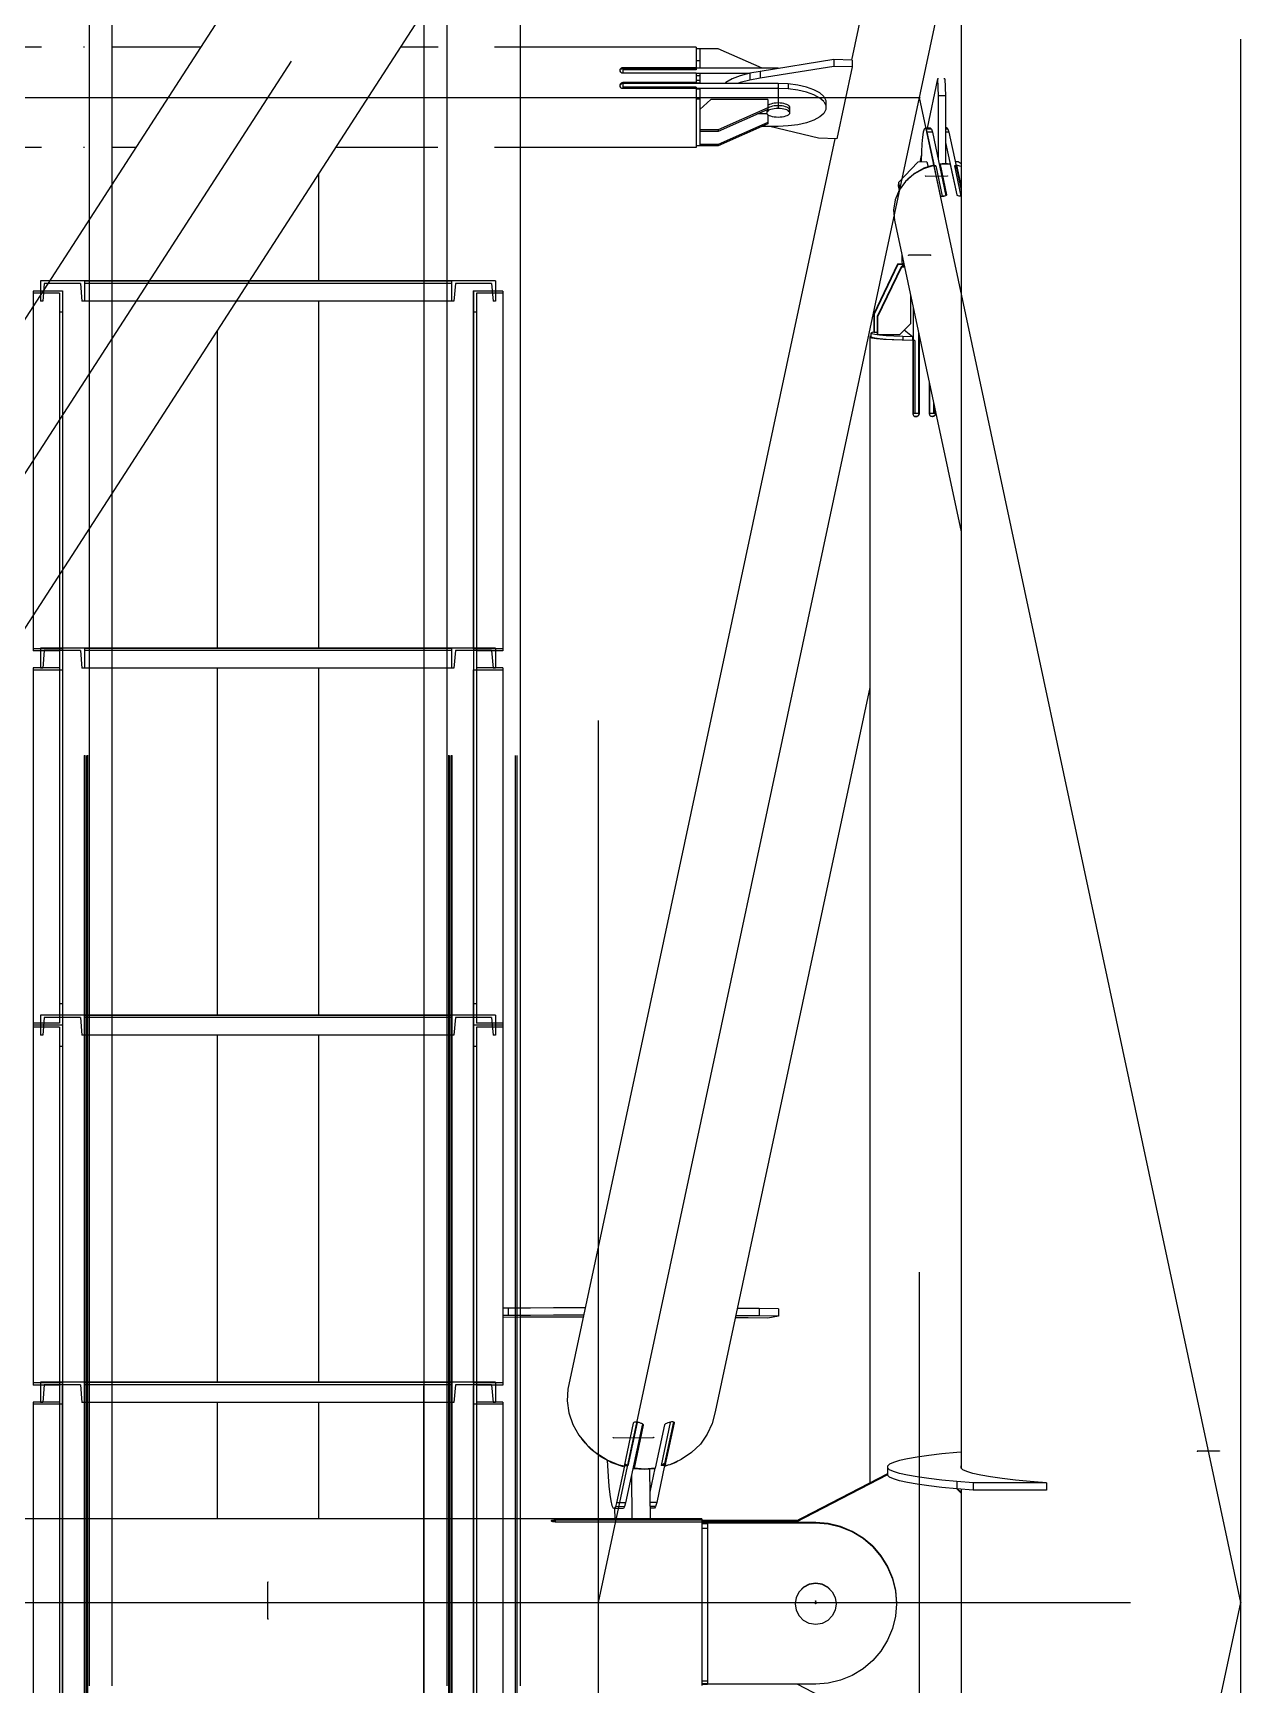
# Model space of a CAD drawing. Header units: millimetres. Extents: x 150209.93 to 150215.05, y 136675.65 to 136679.93.
# Drawn here: x 150211.3365 to 150211.4023, y 136677.2983 to 136677.3883 of the extents above; entities that cross this region are included whole.
import ezdxf

# ---------------------------------------------------------------- set-up
doc = ezdxf.new("R2010")
doc.units = ezdxf.units.MM
doc.header["$LTSCALE"] = 0.25
for name, pattern in [('CENTER', [50.8, 31.75, -6.35, 6.35, -6.35]), ('XKITLINE00', [0]), ('XKITLINE02', [4, 2, -2]), ('XKITLINE03', [6, 3, -1, 1, -1])]:
    doc.linetypes.add(name, pattern=pattern)

# ---------------------------------------------------------------- blocks, each defined once
blk = doc.blocks.new('çatıı')
at = {"color": 1, "linetype": 'XKITLINE03'}
for p, q in [((12049, 7919.31), (12049.01, 9590.91)), ((12055, 9590.95), (12055, 7919.31)), ((12147.48, 7919.31), (12147.49, 9590.95)), ((12160.98, 7919.31), (12160.99, 9590.91)), ((12049, 8717.52), (12049, 8620.07)), ((12055, 8720.27), (12154.98, 8720.27)), ((12055, 8720.27), (12055, 8720.27)), ((12154.98, 8720.27), (12154.98, 8720.27)), ((12160.98, 8620.07), (12160.98, 8717.52)), ((12055, 8620.27), (12055, 8620.27)), ((12055, 8620.27), (12154.98, 8620.27)), ((12154.98, 8620.27), (12154.98, 8620.27)), ((12049, 8614.26), (12049, 8517.52)), ((12160.98, 8517.52), (12160.98, 8614.26)), ((12055, 8520.27), (12055, 8520.27)), ((12055, 8520.27), (12154.98, 8520.27)), ((12154.98, 8520.27), (12154.98, 8520.27)), ((12049, 8517.52), (12049, 8420.07)), ((12160.98, 8420.07), (12160.98, 8517.52)), ((12055, 8420.27), (12154.98, 8420.27)), ((12055, 8420.27), (12055, 8420.27)), ((12154.98, 8420.27), (12154.98, 8420.27)), ((12049, 8414.26), (12049, 8317.52)), ((12160.98, 8317.52), (12160.98, 8414.26))]:
    blk.add_line(p, q, dxfattribs=at)
at = {"color": 116, "linetype": 'XKITLINE02', "true_color": 0x136734}
for p, q in [((12054.92, 9590.91), (12054.92, 7919.31)), ((12055, 9590.95), (12055, 7919.31)), ((12055.46, 9590.91), (12055.45, 7919.31)), ((12055.85, 9590.95), (12055.85, 7919.31)), ((12147.49, 9590.95), (12147.48, 7919.31)), ((12147.49, 9590.95), (12147.48, 7919.31)), ((12154.14, 9590.95), (12154.13, 7919.31)), ((12154.14, 9590.95), (12154.13, 7919.31)), ((12154.54, 9590.91), (12154.53, 7919.31)), ((12154.99, 9590.95), (12154.98, 7919.31)), ((12154.99, 9590.95), (12154.98, 7919.31)), ((12155.07, 9590.91), (12155.07, 7919.31)), ((12172.3, 9590.91), (12172.3, 7919.31)), ((12172.84, 9590.91), (12172.83, 7919.31)), ((12062.5, 8746.61), (12062.5, 8662.46)), ((12056.3, 8737.02), (12056.3, 8652.87)), ((12041, 8717.52), (12041, 8619.49)), ((12049, 8717.52), (12041, 8717.52)), ((12048.2, 8716.94), (12041, 8716.94)), ((12043, 8720.27), (12043, 8714.77)), ((12055, 8720.27), (12043, 8720.27)), ((12043, 8720.27), (12043, 8714.77)), ((12044.07, 8719.57), (12043.68, 8714.77)), ((12044.07, 8719.57), (12043.68, 8714.77)), ((12053.94, 8719.57), (12044.07, 8719.57)), ((12048.2, 8716.94), (12048.2, 8614.27)), ((12049, 8717.52), (12049, 8614.27)), ((12053.94, 8719.57), (12054.32, 8714.77)), ((12053.94, 8719.57), (12054.32, 8714.77)), ((12055, 8720.27), (12055, 8714.77)), ((12099.87, 8720.27), (12055, 8720.27)), ((12055, 8720.27), (12055, 8714.77)), ((12055, 8720.27), (12055, 8714.77)), ((12154.98, 8719.57), (12055, 8719.57)), ((12154.98, 8720.27), (12147.49, 8720.27)), ((12154.98, 8720.27), (12154.98, 8714.77)), ((12154.98, 8720.27), (12154.98, 8714.77)), ((12166.98, 8720.27), (12154.98, 8720.27)), ((12154.98, 8720.27), (12154.98, 8714.77)), ((12156.05, 8719.57), (12155.66, 8714.77)), ((12156.05, 8719.57), (12155.66, 8714.77)), ((12165.92, 8719.57), (12156.05, 8719.57)), ((12160.98, 8717.52), (12160.98, 8614.27)), ((12168.98, 8717.52), (12160.98, 8717.52)), ((12161.78, 8716.94), (12161.78, 8614.27)), ((12168.98, 8716.94), (12161.78, 8716.94)), ((12165.92, 8719.57), (12166.3, 8714.77)), ((12165.92, 8719.57), (12166.3, 8714.77)), ((12166.98, 8720.27), (12166.98, 8714.77)), ((12166.98, 8720.27), (12166.98, 8714.77)), ((12168.98, 8717.52), (12168.98, 8619.49)), ((12043.68, 8714.77), (12043, 8714.77)), ((12055, 8714.77), (12054.32, 8714.77)), ((12096.32, 8714.77), (12055, 8714.77)), ((12154.98, 8714.77), (12147.49, 8714.77)), ((12155.66, 8714.77), (12154.98, 8714.77)), ((12166.98, 8714.77), (12166.3, 8714.77)), ((12049, 8711.72), (12048.2, 8711.72)), ((12161.78, 8711.72), (12160.98, 8711.72)), ((12049, 8620.07), (12041, 8620.07)), ((12048.2, 8619.49), (12041, 8619.49)), ((12043, 8620.27), (12043, 8614.77)), ((12055, 8620.27), (12043, 8620.27)), ((12043, 8620.27), (12043, 8614.77)), ((12044.07, 8619.57), (12043.68, 8614.77)), ((12044.07, 8619.57), (12043.68, 8614.77)), ((12053.94, 8619.57), (12044.07, 8619.57)), ((12049, 8620.09), (12048.2, 8620.09)), ((12048.2, 8620.09), (12048.2, 8518.11)), ((12049, 8620.09), (12049, 8517.52)), ((12053.94, 8619.57), (12054.32, 8614.77)), ((12053.94, 8619.57), (12054.32, 8614.77)), ((12055, 8620.27), (12055, 8614.77)), ((12055, 8620.27), (12055, 8614.77)), ((12055, 8620.27), (12055, 8614.77)), ((12062.5, 8620.27), (12055, 8620.27)), ((12154.98, 8619.57), (12055, 8619.57)), ((12154.98, 8620.27), (12147.49, 8620.27)), ((12154.98, 8620.27), (12154.98, 8614.77)), ((12166.98, 8620.27), (12154.98, 8620.27)), ((12154.98, 8620.27), (12154.98, 8614.77)), ((12154.98, 8620.27), (12154.98, 8614.77)), ((12156.05, 8619.57), (12155.66, 8614.77)), ((12156.05, 8619.57), (12155.66, 8614.77)), ((12165.92, 8619.57), (12156.05, 8619.57)), ((12160.98, 8620.09), (12160.98, 8517.52)), ((12161.78, 8620.09), (12160.98, 8620.09)), ((12168.98, 8620.07), (12160.98, 8620.07)), ((12161.78, 8620.09), (12161.78, 8518.11)), ((12168.98, 8619.49), (12161.78, 8619.49)), ((12165.92, 8619.57), (12166.3, 8614.77)), ((12165.92, 8619.57), (12166.3, 8614.77)), ((12166.98, 8620.27), (12166.98, 8614.77)), ((12166.98, 8620.27), (12166.98, 8614.77)), ((12048.2, 8614.84), (12041, 8614.84)), ((12041, 8614.84), (12041, 8517.52)), ((12049, 8614.26), (12041, 8614.26)), ((12043.68, 8614.77), (12043, 8614.77)), ((12049, 8614.27), (12048.2, 8614.27)), ((12055, 8614.77), (12054.32, 8614.77)), ((12062.5, 8614.77), (12055, 8614.77)), ((12154.98, 8614.77), (12147.49, 8614.77)), ((12155.66, 8614.77), (12154.98, 8614.77)), ((12161.78, 8614.27), (12160.98, 8614.27)), ((12168.98, 8614.26), (12160.98, 8614.26)), ((12168.98, 8614.84), (12161.78, 8614.84)), ((12166.98, 8614.77), (12166.3, 8614.77)), ((12168.98, 8614.84), (12168.98, 8517.52)), ((12049, 8523.35), (12048.2, 8523.35)), ((12161.78, 8523.35), (12160.98, 8523.35)), ((12043, 8520.27), (12043, 8514.77)), ((12055, 8520.27), (12043, 8520.27)), ((12043, 8520.27), (12043, 8514.77)), ((12044.07, 8519.57), (12043.68, 8514.77)), ((12044.07, 8519.57), (12043.68, 8514.77)), ((12053.94, 8519.57), (12044.07, 8519.57)), ((12049, 8520.27), (12049, 8517.52)), ((12053.94, 8519.57), (12054.32, 8514.77)), ((12053.94, 8519.57), (12054.32, 8514.77)), ((12055, 8520.27), (12055, 8514.77)), ((12055, 8520.27), (12055, 8514.77)), ((12055, 8520.27), (12055, 8514.77)), ((12062.5, 8520.27), (12055, 8520.27)), ((12154.98, 8519.57), (12055, 8519.57)), ((12154.98, 8520.27), (12147.49, 8520.27)), ((12154.98, 8520.27), (12154.98, 8514.77)), ((12154.98, 8520.27), (12154.98, 8514.77)), ((12166.98, 8520.27), (12154.98, 8520.27)), ((12154.98, 8520.27), (12154.98, 8514.77)), ((12156.05, 8519.57), (12155.66, 8514.77)), ((12156.05, 8519.57), (12155.66, 8514.77)), ((12165.92, 8519.57), (12156.05, 8519.57)), ((12165.92, 8519.57), (12166.3, 8514.77)), ((12165.92, 8519.57), (12166.3, 8514.77)), ((12166.98, 8520.27), (12166.98, 8514.77)), ((12166.98, 8520.27), (12166.98, 8514.77)), ((12041, 8517.52), (12041, 8419.49)), ((12049, 8517.52), (12041, 8517.52)), ((12048.2, 8516.94), (12041, 8516.94)), ((12048.2, 8518.11), (12041, 8518.11)), ((12049, 8517.52), (12041, 8517.52)), ((12043.68, 8514.77), (12043, 8514.77)), ((12048.2, 8516.94), (12048.2, 8414.27)), ((12049, 8517.52), (12049, 8414.27)), ((12055, 8514.77), (12054.32, 8514.77)), ((12062.5, 8514.77), (12055, 8514.77)), ((12154.98, 8514.77), (12147.49, 8514.77)), ((12155.66, 8514.77), (12154.98, 8514.77)), ((12160.98, 8517.52), (12160.98, 8414.27)), ((12168.98, 8517.52), (12160.98, 8517.52)), ((12168.98, 8517.52), (12160.98, 8517.52)), ((12168.98, 8518.11), (12161.78, 8518.11)), ((12161.78, 8516.94), (12161.78, 8414.27)), ((12168.98, 8516.94), (12161.78, 8516.94)), ((12166.98, 8514.77), (12166.3, 8514.77)), ((12168.98, 8517.52), (12168.98, 8419.49)), ((12049, 8511.72), (12048.2, 8511.72)), ((12161.78, 8511.72), (12160.98, 8511.72)), ((12049, 8420.07), (12041, 8420.07)), ((12043, 8420.27), (12043, 8414.77)), ((12055, 8420.27), (12043, 8420.27)), ((12043, 8420.27), (12043, 8414.77)), ((12044.07, 8419.57), (12043.68, 8414.77)), ((12044.07, 8419.57), (12043.68, 8414.77)), ((12053.94, 8419.57), (12044.07, 8419.57)), ((12049, 8420.09), (12048.2, 8420.09)), ((12048.2, 8420.09), (12048.2, 8318.11)), ((12049, 8420.09), (12049, 8317.52)), ((12053.94, 8419.57), (12054.32, 8414.77)), ((12053.94, 8419.57), (12054.32, 8414.77)), ((12055, 8420.27), (12055, 8414.77)), ((12062.5, 8420.27), (12055, 8420.27)), ((12055, 8420.27), (12055, 8414.77)), ((12055, 8420.27), (12055, 8414.77)), ((12154.98, 8419.57), (12055, 8419.57)), ((12154.98, 8420.27), (12147.49, 8420.27)), ((12154.98, 8420.27), (12154.98, 8414.77)), ((12154.98, 8420.27), (12154.98, 8414.77)), ((12166.98, 8420.27), (12154.98, 8420.27)), ((12154.98, 8420.27), (12154.98, 8414.77)), ((12156.05, 8419.57), (12155.66, 8414.77)), ((12156.05, 8419.57), (12155.66, 8414.77)), ((12165.92, 8419.57), (12156.05, 8419.57)), ((12160.98, 8420.09), (12160.98, 8317.52)), ((12161.78, 8420.09), (12160.98, 8420.09)), ((12168.98, 8420.07), (12160.98, 8420.07)), ((12161.78, 8420.09), (12161.78, 8318.11)), ((12165.92, 8419.57), (12166.3, 8414.77)), ((12165.92, 8419.57), (12166.3, 8414.77)), ((12166.98, 8420.27), (12166.98, 8414.77)), ((12166.98, 8420.27), (12166.98, 8414.77)), ((12048.2, 8419.49), (12041, 8419.49)), ((12168.98, 8419.49), (12161.78, 8419.49)), ((12048.2, 8414.84), (12041, 8414.84)), ((12041, 8414.84), (12041, 8317.52)), ((12049, 8414.26), (12041, 8414.26)), ((12043.68, 8414.77), (12043, 8414.77)), ((12049, 8414.27), (12048.2, 8414.27)), ((12055, 8414.77), (12054.32, 8414.77)), ((12062.5, 8414.77), (12055, 8414.77)), ((12154.98, 8414.77), (12147.49, 8414.77)), ((12155.66, 8414.77), (12154.98, 8414.77)), ((12161.78, 8414.27), (12160.98, 8414.27)), ((12168.98, 8414.26), (12160.98, 8414.26)), ((12168.98, 8414.84), (12161.78, 8414.84)), ((12166.98, 8414.77), (12166.3, 8414.77)), ((12168.98, 8414.84), (12168.98, 8317.52)), ((12049, 8383.05), (12049, 8317.52)), ((12056.3, 8383.05), (12056.3, 8337.53)), ((12062.5, 8383.05), (12062.5, 8337.53)), ((12147.48, 8383.05), (12147.48, 8337.53)), ((12153.68, 8383.05), (12153.68, 8337.53)), ((12173.68, 8383.05), (12173.68, 8337.53))]:
    blk.add_line(p, q, dxfattribs=at)
at = {"color": 8, "linetype": 'CENTER'}
for p, q in [((11840, 8360.27), (12370, 9180.27)), ((12195, 8360.27), (12370, 9180.27)), ((12370, 7286.23), (12370, 8951.04)), ((12195, 8100.54), (12195, 8908.22)), ((12243.97, 8773.03), (12243.97, 8767.52)), ((11927.5, 8770.27), (12282.5, 8770.27)), ((12282.5, 7950.27), (12282.5, 8770.27)), ((12370, 8360.27), (12282.5, 8770.27)), ((12284.09, 8748.81), (12290.06, 8748.85)), ((12285.48, 8727.28), (12279.51, 8727.24)), ((12199.11, 8405.15), (12210.06, 8405.23)), ((12364.19, 8401.51), (12358.21, 8401.47)), ((12105, 8355.79), (12105, 8365.79)), ((11840, 8360.27), (12370, 8360.27)), ((12370, 7540.27), (12195, 8360.27)), ((12254.2, 8359.92), (12254.2, 8360.63)), ((12282.5, 7950.27), (12370, 8360.27))]:
    blk.add_line(p, q, dxfattribs=at)
at = {"color": 8, "linetype": 'XKITLINE00'}
for p, q in [((12223.57, 8995.8), (11948.29, 8569.91)), ((12261.89, 8970.94), (11986.62, 8545.05)), ((12293.8, 8951.04), (12293.8, 8396.88)), ((12293.8, 8920.3), (12263.94, 8780.4)), ((12043.29, 8783.91), (11988.32, 8783.91)), ((12055, 8783.91), (12054.72, 8783.91)), ((12086.61, 8783.91), (12062.5, 8783.91)), ((12151.36, 8783.91), (12141, 8783.91)), ((12221.67, 8783.91), (12166.7, 8783.91)), ((12221.67, 8783.91), (12221.67, 8782.3)), ((12222.67, 8783.46), (12221.67, 8783.46)), ((12221.67, 8782.3), (12221.67, 8778.18)), ((12222.67, 8780.19), (12221.67, 8780.19)), ((12227.67, 8783.47), (12222.67, 8783.47)), ((12222.67, 8783.47), (12222.67, 8783.45)), ((12222.67, 8783.45), (12222.67, 8781.77)), ((12222.67, 8781.77), (12222.67, 8778.19)), ((12239.61, 8778.18), (12227.67, 8783.47)), ((12259.12, 8780.56), (12239.09, 8777.31)), ((12259.12, 8780.56), (12259.12, 8778.72)), ((12264.1, 8780.4), (12259.12, 8780.56)), ((12264.1, 8780.4), (12264.1, 8778.56)), ((12200.87, 8777.84), (12200.82, 8777.61)), ((12200.82, 8777.61), (12200.87, 8777.38)), ((12200.87, 8777.61), (12200.85, 8777.49)), ((12200.99, 8778.05), (12200.87, 8777.84)), ((12200.99, 8777.81), (12200.87, 8777.61)), ((12200.87, 8777.38), (12200.99, 8777.17)), ((12201.16, 8778.2), (12200.99, 8778.05)), ((12201.14, 8777.95), (12200.99, 8777.81)), ((12201.17, 8777.01), (12200.99, 8777.17)), ((12201.17, 8777.97), (12201.14, 8777.95)), ((12201.41, 8778.3), (12201.17, 8778.21)), ((12201.41, 8778.07), (12201.17, 8777.97)), ((12201.41, 8776.9), (12201.17, 8777.01)), ((12201.67, 8778.35), (12201.41, 8778.3)), ((12201.67, 8778.1), (12201.41, 8778.07)), ((12201.67, 8776.87), (12201.41, 8776.9)), ((12201.67, 8778.35), (12201.67, 8778.1)), ((12221.67, 8778.35), (12201.67, 8778.35)), ((12221.67, 8778.1), (12201.67, 8778.1)), ((12221.67, 8778.08), (12201.67, 8778.08)), ((12201.67, 8778.08), (12201.67, 8776.87)), ((12221.67, 8777.77), (12201.67, 8777.77)), ((12221.67, 8776.87), (12201.67, 8776.87)), ((12221.67, 8778.18), (12221.67, 8777.77)), ((12243.97, 8778.18), (12221.67, 8778.18)), ((12221.67, 8776.87), (12221.67, 8774.29)), ((12236.12, 8776.81), (12221.67, 8776.81)), ((12222.67, 8776.74), (12221.67, 8776.74)), ((12222.67, 8776.12), (12221.67, 8776.12)), ((12222.67, 8776.74), (12222.67, 8775.49)), ((12222.67, 8775.49), (12222.67, 8774.05)), ((12231.47, 8775.31), (12229.72, 8774.3)), ((12233.67, 8776.16), (12231.47, 8775.31)), ((12236.24, 8776.84), (12233.67, 8776.16)), ((12239.09, 8777.31), (12236.24, 8776.84)), ((12236.24, 8776.84), (12236.24, 8775)), ((12239.09, 8775.47), (12236.24, 8775)), ((12259.12, 8778.72), (12239.09, 8775.47)), ((12239.09, 8777.31), (12239.09, 8775.47)), ((12243.97, 8778.18), (12243.97, 8778.1)), ((12244.38, 8778.17), (12243.97, 8778.18)), ((12264.1, 8778.56), (12259.12, 8778.72)), ((12264.1, 8778.56), (12259.92, 8758.96)), ((12287.38, 8775.29), (12284.54, 8761.91)), ((12287.68, 8775.29), (12287.38, 8775.29)), ((12287.38, 8775.29), (12287.59, 8770.69)), ((12289.37, 8775.3), (12289.14, 8775.3)), ((12289.37, 8775.3), (12289.58, 8770.7)), ((12200.87, 8773.73), (12200.82, 8773.47)), ((12200.82, 8773.47), (12200.87, 8773.22)), ((12200.87, 8773.49), (12200.84, 8773.36)), ((12200.99, 8773.96), (12200.87, 8773.73)), ((12200.99, 8773.72), (12200.87, 8773.49)), ((12200.87, 8773.22), (12200.99, 8772.99)), ((12201.17, 8774.14), (12200.99, 8773.96)), ((12201.17, 8773.9), (12200.99, 8773.72)), ((12201.17, 8772.81), (12200.99, 8772.99)), ((12201.41, 8774.25), (12201.17, 8774.14)), ((12201.41, 8774.02), (12201.17, 8773.9)), ((12201.41, 8772.72), (12201.17, 8772.81)), ((12201.67, 8774.29), (12201.41, 8774.25)), ((12201.41, 8774.25), (12201.41, 8774.02)), ((12201.67, 8774.06), (12201.41, 8774.02)), ((12201.67, 8772.65), (12201.41, 8772.72)), ((12201.67, 8774.29), (12201.67, 8774.06)), ((12221.67, 8774.29), (12201.67, 8774.29)), ((12221.67, 8774.06), (12201.67, 8774.06)), ((12201.67, 8774.06), (12201.67, 8774.05)), ((12201.67, 8774.05), (12201.67, 8772.65)), ((12243.97, 8774.05), (12201.67, 8774.05)), ((12221.67, 8773.08), (12201.67, 8773.08)), ((12221.67, 8772.65), (12201.67, 8772.65)), ((12222.67, 8774.83), (12221.67, 8774.83)), ((12221.67, 8774.29), (12221.67, 8774.06)), ((12221.67, 8774.17), (12221.67, 8774.05)), ((12222.67, 8774.17), (12221.67, 8774.17)), ((12221.67, 8773.08), (12221.67, 8772.67)), ((12243.97, 8772.67), (12221.67, 8772.67)), ((12221.67, 8772.65), (12221.67, 8756.64)), ((12222.67, 8772.49), (12221.67, 8772.49)), ((12222.67, 8772.49), (12222.67, 8767.09)), ((12229.72, 8774.3), (12229.44, 8774.05)), ((12233.67, 8774.32), (12232.96, 8774.05)), ((12236.24, 8775), (12233.67, 8774.32)), ((12243.97, 8774.05), (12243.97, 8772.67)), ((12246.7, 8773.93), (12243.97, 8774.05)), ((12246.7, 8772.56), (12243.97, 8772.67)), ((12246.7, 8773.93), (12246.7, 8772.56)), ((12249.3, 8773.6), (12246.7, 8773.93)), ((12249.3, 8772.22), (12246.7, 8772.56)), ((12251.67, 8773.06), (12249.3, 8773.6)), ((12251.67, 8771.68), (12249.3, 8772.22)), ((12253.71, 8772.34), (12251.67, 8773.06)), ((12253.71, 8770.96), (12251.67, 8771.68)), ((12255.32, 8771.47), (12253.71, 8772.34)), ((12255.32, 8770.09), (12253.71, 8770.96)), ((12256.43, 8770.49), (12255.32, 8771.47)), ((12289.58, 8770.7), (12287.59, 8770.69)), ((12287.59, 8770.69), (12287.6, 8753.28)), ((12289.58, 8770.7), (12289.59, 8752.15)), ((12222.67, 8769.78), (12221.67, 8769.78)), ((12225.67, 8769.68), (12222.67, 8766.92)), ((12222.67, 8767.09), (12222.67, 8761.42)), ((12241.17, 8769.68), (12225.67, 8769.68)), ((12241.17, 8767.38), (12227.67, 8761.4)), ((12241.17, 8766.99), (12227.67, 8761.01)), ((12240.89, 8766.86), (12240.87, 8766.78)), ((12240.89, 8766.86), (12240.87, 8766.78)), ((12240.87, 8766.85), (12240.87, 8766.78)), ((12240.87, 8766.78), (12240.87, 8766.05)), ((12240.92, 8766.26), (12240.87, 8766.05)), ((12241.06, 8766.46), (12240.92, 8766.26)), ((12241.29, 8766.65), (12241.06, 8766.46)), ((12241.17, 8769.68), (12241.17, 8766.99)), ((12241.29, 8768.13), (12241.17, 8768.03)), ((12241.29, 8767.39), (12241.17, 8767.29)), ((12241.29, 8767.39), (12241.17, 8767.29)), ((12241.6, 8768.3), (12241.29, 8768.13)), ((12241.6, 8767.56), (12241.29, 8767.39)), ((12241.6, 8767.56), (12241.29, 8767.39)), ((12241.6, 8766.83), (12241.29, 8766.65)), ((12241.98, 8768.45), (12241.6, 8768.3)), ((12241.98, 8767.71), (12241.6, 8767.56)), ((12241.98, 8767.71), (12241.6, 8767.56)), ((12241.98, 8766.98), (12241.6, 8766.83)), ((12242.42, 8768.57), (12241.98, 8768.45)), ((12242.42, 8767.84), (12241.98, 8767.71)), ((12242.42, 8767.84), (12241.98, 8767.71)), ((12242.42, 8767.1), (12241.98, 8766.98)), ((12242.91, 8768.66), (12242.42, 8768.57)), ((12242.91, 8767.93), (12242.42, 8767.84)), ((12242.91, 8767.93), (12242.42, 8767.84)), ((12242.91, 8767.19), (12242.42, 8767.1)), ((12243.44, 8768.72), (12242.91, 8768.66)), ((12243.44, 8767.98), (12242.91, 8767.93)), ((12243.44, 8767.98), (12242.91, 8767.93)), ((12243.44, 8767.25), (12242.91, 8767.19)), ((12243.97, 8768.74), (12243.44, 8768.72)), ((12243.97, 8768), (12243.44, 8767.98)), ((12243.97, 8768), (12243.44, 8767.98)), ((12243.97, 8767.26), (12243.44, 8767.25)), ((12243.97, 8768.74), (12243.97, 8768)), ((12244.51, 8768.72), (12243.97, 8768.74)), ((12244.51, 8767.98), (12243.97, 8768)), ((12244.51, 8767.98), (12243.97, 8768)), ((12243.97, 8768), (12243.97, 8767.26)), ((12244.51, 8767.25), (12243.97, 8767.26)), ((12245.03, 8768.66), (12244.51, 8768.72)), ((12245.03, 8767.93), (12244.51, 8767.98)), ((12245.03, 8767.93), (12244.51, 8767.98)), ((12245.03, 8767.19), (12244.51, 8767.25)), ((12245.52, 8768.57), (12245.03, 8768.66)), ((12245.52, 8767.84), (12245.03, 8767.93)), ((12245.52, 8767.84), (12245.03, 8767.93)), ((12245.52, 8767.1), (12245.03, 8767.19)), ((12245.97, 8768.45), (12245.52, 8768.57)), ((12245.97, 8767.71), (12245.52, 8767.84)), ((12245.97, 8767.71), (12245.52, 8767.84)), ((12245.97, 8766.98), (12245.52, 8767.1)), ((12246.35, 8768.3), (12245.97, 8768.45)), ((12246.35, 8767.56), (12245.97, 8767.71)), ((12246.35, 8767.56), (12245.97, 8767.71)), ((12246.35, 8766.83), (12245.97, 8766.98)), ((12246.66, 8768.13), (12246.35, 8768.3)), ((12246.66, 8767.39), (12246.35, 8767.56)), ((12246.66, 8767.39), (12246.35, 8767.56)), ((12246.66, 8766.65), (12246.35, 8766.83)), ((12246.89, 8767.93), (12246.66, 8768.13)), ((12246.89, 8767.2), (12246.66, 8767.39)), ((12246.89, 8767.2), (12246.66, 8767.39)), ((12246.89, 8766.46), (12246.66, 8766.65)), ((12246.89, 8767.93), (12247.03, 8767.73)), ((12246.89, 8767.2), (12247.03, 8766.99)), ((12246.89, 8767.2), (12247.03, 8766.99)), ((12246.89, 8766.46), (12247.03, 8766.26)), ((12247.03, 8767.73), (12247.07, 8767.52)), ((12247.03, 8766.99), (12247.07, 8766.78)), ((12247.03, 8766.99), (12247.07, 8766.78)), ((12247.03, 8766.26), (12247.07, 8766.05)), ((12247.07, 8767.52), (12247.07, 8766.78)), ((12247.07, 8766.78), (12247.07, 8766.05)), ((12256.43, 8769.11), (12255.32, 8770.09)), ((12256.43, 8770.49), (12257, 8769.43)), ((12256.43, 8769.11), (12257, 8768.05)), ((12257, 8766.98), (12256.43, 8765.92)), ((12257, 8769.43), (12257, 8766.98)), ((12241.17, 8763.45), (12227.67, 8757.47)), ((12241.17, 8763.05), (12227.67, 8757.08)), ((12240.98, 8765.75), (12238.37, 8765.75)), ((12243.97, 8762.36), (12239.61, 8762.36)), ((12240.87, 8766.05), (12240.92, 8765.83)), ((12240.92, 8765.83), (12241.06, 8765.63)), ((12241.29, 8765.44), (12241.06, 8765.63)), ((12241.17, 8765.53), (12241.17, 8763.05)), ((12241.6, 8765.26), (12241.29, 8765.44)), ((12241.98, 8765.11), (12241.6, 8765.26)), ((12254.94, 8759.13), (12241.69, 8762.36)), ((12242.42, 8764.99), (12241.98, 8765.11)), ((12242.91, 8764.9), (12242.42, 8764.99)), ((12243.44, 8764.84), (12242.91, 8764.9)), ((12243.97, 8764.83), (12243.44, 8764.84)), ((12244.51, 8764.84), (12243.97, 8764.83)), ((12246.7, 8762.48), (12243.97, 8762.36)), ((12245.03, 8764.9), (12244.51, 8764.84)), ((12245.52, 8764.99), (12245.03, 8764.9)), ((12245.97, 8765.11), (12245.52, 8764.99)), ((12246.35, 8765.26), (12245.97, 8765.11)), ((12246.66, 8765.44), (12246.35, 8765.26)), ((12246.89, 8765.63), (12246.66, 8765.44)), ((12249.3, 8762.81), (12246.7, 8762.48)), ((12247.03, 8765.83), (12246.89, 8765.63)), ((12247.07, 8766.05), (12247.03, 8765.83)), ((12251.67, 8763.35), (12249.3, 8762.81)), ((12253.71, 8764.07), (12251.67, 8763.35)), ((12255.32, 8764.94), (12253.71, 8764.07)), ((12256.43, 8765.92), (12255.32, 8764.94)), ((12283.75, 8761.64), (12283.51, 8760.8)), ((12284, 8761.91), (12283.75, 8761.64)), ((12285.5, 8761.92), (12284, 8761.91)), ((12284, 8761.91), (12284.26, 8761.61)), ((12285.75, 8761.62), (12284.26, 8761.61)), ((12284.26, 8761.61), (12284.51, 8760.75)), ((12285.5, 8761.92), (12285.75, 8761.62)), ((12285.75, 8761.62), (12286, 8760.76)), ((12289.98, 8761.95), (12289.59, 8761.95)), ((12290.23, 8761.65), (12289.59, 8761.65)), ((12289.98, 8761.95), (12290.23, 8761.65)), ((12290.23, 8761.65), (12290.48, 8760.79)), ((12259.37, 8758.98), (12186.68, 8418.41)), ((12222.67, 8757.09), (12221.67, 8757.09)), ((12222.67, 8761.42), (12222.67, 8761.4)), ((12222.67, 8761.4), (12222.67, 8761.39)), ((12227.67, 8761.4), (12222.67, 8761.4)), ((12222.67, 8761.39), (12222.67, 8757.09)), ((12227.67, 8761.01), (12222.67, 8761.01)), ((12227.67, 8757.47), (12222.67, 8757.47)), ((12227.67, 8757.08), (12222.67, 8757.08)), ((12227.67, 8761.4), (12227.67, 8761.01)), ((12227.67, 8757.47), (12227.67, 8757.08)), ((12259.92, 8758.96), (12254.94, 8759.13)), ((12283.12, 8757.62), (12282.99, 8755.41)), ((12283.3, 8759.44), (12283.12, 8757.62)), ((12283.51, 8760.8), (12283.3, 8759.44)), ((12286, 8760.76), (12284.51, 8760.75)), ((12284.51, 8760.75), (12286.46, 8751.58)), ((12286, 8760.76), (12289.69, 8743.49)), ((12290.48, 8760.79), (12289.59, 8760.78)), ((12289.59, 8757.97), (12292.63, 8743.72)), ((12290.48, 8760.79), (12292.44, 8751.62)), ((12043.29, 8756.64), (11988.32, 8756.64)), ((12055, 8756.64), (12054.72, 8756.64)), ((12068.99, 8756.64), (12062.5, 8756.64)), ((12151.24, 8756.64), (12123.38, 8756.64)), ((12221.67, 8756.64), (12166.7, 8756.64)), ((12282.02, 8752.65), (12276.73, 8747.06)), ((12284.51, 8752.67), (12282.02, 8752.65)), ((12282.95, 8754.42), (12282.58, 8752.66)), ((12282.9, 8752.92), (12282.89, 8752.66)), ((12282.99, 8755.41), (12282.9, 8752.92)), ((12284.51, 8752.67), (12284.8, 8751.31)), ((12292.97, 8752.73), (12292.2, 8752.72)), ((12293.8, 8752.14), (12292.97, 8752.73)), ((12118.8, 8749.55), (12118.8, 8720.27)), ((12280.9, 8749.33), (12278.68, 8747.35)), ((12280.29, 8748.79), (12279.29, 8747.96)), ((12283.53, 8750.83), (12280.9, 8749.33)), ((12281.33, 8749.66), (12281.04, 8749.41)), ((12283.69, 8750.95), (12281.33, 8749.66)), ((12286.37, 8751.75), (12283.53, 8750.83)), ((12286.27, 8751.79), (12283.69, 8750.95)), ((12283.69, 8750.95), (12283.7, 8750.89)), ((12286.27, 8751.79), (12286.28, 8751.72)), ((12286.37, 8751.75), (12288.13, 8743.53)), ((12286.91, 8751.59), (12286.46, 8751.58)), ((12286.91, 8751.59), (12286.46, 8751.35)), ((12286.46, 8751.58), (12286.46, 8751.35)), ((12286.91, 8751.59), (12288.67, 8743.36)), ((12287.97, 8752.07), (12287.95, 8751.6)), ((12288.67, 8752.13), (12287.97, 8752.07)), ((12287.97, 8752.07), (12288.06, 8751.66)), ((12288.06, 8751.66), (12288.04, 8751.19)), ((12288.07, 8751.95), (12288.05, 8751.4)), ((12288.05, 8751.4), (12289.73, 8743.53)), ((12289.47, 8752.1), (12288.07, 8751.95)), ((12288.07, 8751.95), (12289.82, 8743.73)), ((12289.37, 8752.15), (12288.67, 8752.13)), ((12288.67, 8752.13), (12288.69, 8752.02)), ((12290.07, 8752.14), (12289.37, 8752.15)), ((12290.86, 8751.97), (12289.47, 8752.1)), ((12290.07, 8752.14), (12290.09, 8752.04)), ((12290.76, 8752.09), (12290.07, 8752.14)), ((12290.76, 8752.09), (12290.78, 8751.98)), ((12290.86, 8751.97), (12292.61, 8743.75)), ((12291.99, 8751.62), (12293.74, 8743.4)), ((12292.44, 8751.62), (12291.99, 8751.62)), ((12292.43, 8751.39), (12291.99, 8751.62)), ((12292.44, 8751.62), (12292.43, 8751.39)), ((12292.43, 8751.39), (12293.8, 8744.98)), ((12292.44, 8751.84), (12292.53, 8751.42)), ((12293.8, 8751.4), (12292.44, 8751.84)), ((12292.44, 8751.84), (12292.44, 8751.63)), ((12292.53, 8751.42), (12292.51, 8750.98)), ((12292.54, 8751.79), (12292.52, 8751.22)), ((12292.52, 8751.22), (12293.8, 8745.25)), ((12292.54, 8751.79), (12293.8, 8745.93)), ((12293.8, 8751.4), (12292.54, 8751.79)), ((12276.98, 8744.98), (12275.88, 8742.34)), ((12276.73, 8747.06), (12276.7, 8746.15)), ((12276.7, 8746.15), (12276.96, 8744.94)), ((12276.73, 8747.06), (12277.13, 8745.19)), ((12278.68, 8747.35), (12276.98, 8744.98)), ((12279.29, 8747.96), (12279.12, 8747.74)), ((12289.81, 8743.62), (12289.71, 8743.51)), ((12289.82, 8743.73), (12289.81, 8743.62)), ((12292.61, 8743.75), (12292.68, 8743.64)), ((12292.82, 8743.53), (12292.68, 8743.64)), ((12275.88, 8742.34), (12275.44, 8739.57)), ((12275.44, 8739.57), (12275.68, 8736.8)), ((12288.13, 8743.53), (12288.21, 8743.44)), ((12288.33, 8743.36), (12288.21, 8743.44)), ((12288.54, 8743.3), (12288.33, 8743.36)), ((12288.67, 8743.36), (12288.54, 8743.3)), ((12288.78, 8743.27), (12288.54, 8743.3)), ((12289.42, 8743.37), (12288.67, 8743.36)), ((12289.05, 8743.29), (12288.78, 8743.27)), ((12289.31, 8743.33), (12289.05, 8743.29)), ((12289.53, 8743.41), (12289.31, 8743.33)), ((12289.71, 8743.51), (12289.53, 8743.41)), ((12293.02, 8743.43), (12292.82, 8743.53)), ((12293.27, 8743.36), (12293.02, 8743.43)), ((12293.74, 8743.4), (12293.15, 8743.39)), ((12293.53, 8743.32), (12293.27, 8743.36)), ((12293.79, 8743.31), (12293.53, 8743.32)), ((12293.8, 8743.37), (12293.74, 8743.4)), ((12275.68, 8736.8), (12293.8, 8651.93)), ((12277.63, 8727.68), (12277.63, 8727.45)), ((12277.63, 8727.45), (12277.63, 8726.91)), ((12277.63, 8726.91), (12277.64, 8726.38)), ((12277.64, 8726.38), (12277.66, 8725.87)), ((12277.66, 8725.87), (12277.69, 8725.41)), ((12276.51, 8724.82), (12270.03, 8711.31)), ((12276.6, 8724.75), (12270.13, 8711.24)), ((12277.44, 8724.1), (12270.97, 8710.59)), ((12277.53, 8724.03), (12271.06, 8710.52)), ((12277.75, 8724.83), (12276.51, 8724.82)), ((12276.6, 8724.75), (12276.51, 8724.82)), ((12277.76, 8724.76), (12276.6, 8724.75)), ((12278.39, 8724.11), (12277.44, 8724.1)), ((12277.53, 8724.03), (12277.44, 8724.1)), ((12278.41, 8724.04), (12277.53, 8724.03)), ((12277.69, 8725.41), (12277.73, 8725)), ((12277.73, 8725), (12277.77, 8724.66)), ((12277.77, 8724.66), (12277.82, 8724.4)), ((12277.82, 8724.4), (12277.87, 8724.22)), ((12277.87, 8724.22), (12277.92, 8724.13)), ((12278.38, 8724.14), (12277.92, 8724.13)), ((12277.97, 8724.14), (12277.92, 8724.13)), ((12278.01, 8724.24), (12277.97, 8724.14)), ((12278.06, 8724.44), (12278.01, 8724.24)), ((12278.1, 8724.71), (12278.06, 8724.44)), ((12278.14, 8725.07), (12278.1, 8724.71)), ((12278.15, 8725.24), (12278.14, 8725.07)), ((12118.8, 8714.77), (12118.8, 8620.27)), ((12280.02, 8716.46), (12280.02, 8708.59)), ((12280.73, 8713.13), (12280.73, 8704.05)), ((12270.13, 8711.24), (12270.03, 8711.31)), ((12270.03, 8711.31), (12270.03, 8706.32)), ((12270.13, 8711.24), (12270.13, 8706.25)), ((12271.06, 8710.52), (12270.97, 8710.59)), ((12270.97, 8710.59), (12270.97, 8705.61)), ((12271.06, 8710.52), (12271.06, 8705.54)), ((12280.02, 8708.59), (12277.04, 8705.58)), ((12091.2, 8706.85), (12091.2, 8620.27)), ((12268.96, 8705.14), (12268.91, 8704.92)), ((12268.91, 8704.92), (12268.91, 8392.79)), ((12269.53, 8704.71), (12268.91, 8704.92)), ((12269.25, 8705.22), (12268.96, 8705.14)), ((12269.55, 8706.21), (12269.25, 8706.02)), ((12269.25, 8706.02), (12269.25, 8705.02)), ((12269.5, 8705.83), (12269.25, 8706.02)), ((12269.5, 8704.83), (12269.25, 8705.02)), ((12270.3, 8705.64), (12269.5, 8705.83)), ((12270.3, 8704.64), (12269.5, 8704.83)), ((12270.8, 8704.51), (12269.53, 8704.71)), ((12270.04, 8706.32), (12269.55, 8706.21)), ((12270.13, 8706.25), (12270.03, 8706.32)), ((12270.97, 8706.26), (12270.13, 8706.25)), ((12271.06, 8705.54), (12270.3, 8705.64)), ((12271.61, 8704.47), (12270.3, 8704.64)), ((12272.67, 8704.33), (12270.8, 8704.51)), ((12271.06, 8705.54), (12270.97, 8705.61)), ((12277.04, 8705.58), (12271.06, 8705.54)), ((12271.61, 8705.47), (12271.08, 8705.54)), ((12273.38, 8705.32), (12271.61, 8705.47)), ((12273.38, 8704.32), (12271.61, 8704.47)), ((12275.02, 8704.19), (12272.67, 8704.33)), ((12275.53, 8705.2), (12273.38, 8705.32)), ((12275.53, 8704.2), (12273.38, 8704.32)), ((12277.75, 8704.09), (12275.02, 8704.19)), ((12277.98, 8705.11), (12275.53, 8705.2)), ((12277.98, 8704.12), (12275.53, 8704.2)), ((12280.65, 8704.04), (12277.75, 8704.09)), ((12277.98, 8705.11), (12277.98, 8704.12)), ((12280.61, 8705.07), (12277.98, 8705.11)), ((12280.61, 8704.07), (12277.98, 8704.12)), ((12280.61, 8705.07), (12278.29, 8706.85)), ((12280.65, 8704.04), (12280.59, 8704.09)), ((12280.61, 8705.07), (12280.61, 8704.07)), ((12280.65, 8704.04), (12280.65, 8684.09)), ((12280.73, 8704.05), (12280.71, 8704.07)), ((12280.71, 8704.07), (12280.71, 8684.12)), ((12281.18, 8704.06), (12280.73, 8704.05)), ((12281.18, 8704.06), (12281.18, 8684.11)), ((12282.23, 8706.13), (12282.23, 8684.12)), ((12282.33, 8705.06), (12282.23, 8705.14)), ((12282.33, 8704.06), (12282.23, 8704.14)), ((12282.31, 8704.08), (12282.31, 8684.13)), ((12282.36, 8704.04), (12282.31, 8704.08)), ((12282.33, 8705.06), (12282.33, 8704.06)), ((12282.46, 8705.06), (12282.33, 8705.06)), ((12282.67, 8704.06), (12282.33, 8704.06)), ((12282.36, 8704.04), (12282.36, 8684.09)), ((12282.67, 8704.04), (12282.36, 8704.04)), ((12285.15, 8692.43), (12285.15, 8684.11)), ((12285.21, 8692.14), (12285.21, 8684.14)), ((12286.26, 8687.25), (12286.26, 8684.14)), ((12286.68, 8685.26), (12286.68, 8684.17)), ((12280.71, 8684.12), (12280.65, 8684.17)), ((12280.65, 8684.09), (12280.72, 8683.83)), ((12281.18, 8684.11), (12280.71, 8684.12)), ((12280.72, 8683.83), (12280.82, 8683.59)), ((12281, 8683.4), (12280.82, 8683.59)), ((12281.19, 8683.33), (12280.97, 8683.43)), ((12281.24, 8683.28), (12281, 8683.4)), ((12282.23, 8684.12), (12281.18, 8684.11)), ((12281.45, 8683.29), (12281.19, 8683.33)), ((12281.51, 8683.24), (12281.24, 8683.28)), ((12281.72, 8683.33), (12281.45, 8683.29)), ((12281.77, 8683.28), (12281.51, 8683.24)), ((12281.95, 8683.45), (12281.72, 8683.33)), ((12282.01, 8683.4), (12281.77, 8683.28)), ((12282.14, 8683.63), (12281.95, 8683.45)), ((12282.2, 8683.59), (12282.01, 8683.4)), ((12282.26, 8683.87), (12282.14, 8683.63)), ((12282.32, 8683.83), (12282.2, 8683.59)), ((12282.31, 8684.13), (12282.26, 8683.87)), ((12282.32, 8683.83), (12282.26, 8683.87)), ((12282.36, 8684.09), (12282.31, 8684.13)), ((12282.36, 8684.09), (12282.32, 8683.83)), ((12285.21, 8684.14), (12285.15, 8684.18)), ((12285.15, 8684.11), (12285.19, 8683.85)), ((12285.19, 8683.85), (12285.31, 8683.61)), ((12286.26, 8684.14), (12285.21, 8684.14)), ((12285.5, 8683.43), (12285.31, 8683.61)), ((12285.67, 8683.35), (12285.47, 8683.46)), ((12285.73, 8683.31), (12285.5, 8683.43)), ((12285.93, 8683.32), (12285.67, 8683.35)), ((12285.99, 8683.27), (12285.73, 8683.31)), ((12286.19, 8683.36), (12285.93, 8683.32)), ((12286.25, 8683.32), (12285.99, 8683.27)), ((12286.42, 8683.48), (12286.19, 8683.36)), ((12286.48, 8683.44), (12286.25, 8683.32)), ((12286.68, 8684.17), (12286.26, 8684.14)), ((12286.58, 8683.64), (12286.42, 8683.48)), ((12286.67, 8683.63), (12286.48, 8683.44)), ((12286.61, 8683.68), (12286.58, 8683.64)), ((12286.72, 8683.92), (12286.61, 8683.68)), ((12286.76, 8683.87), (12286.67, 8683.63)), ((12286.76, 8684.18), (12286.72, 8683.92)), ((12286.76, 8684.87), (12286.76, 8684.18)), ((12286.82, 8684.13), (12286.76, 8684.18)), ((12286.82, 8684.13), (12286.76, 8683.87)), ((12286.82, 8684.59), (12286.82, 8684.13)), ((12091.2, 8614.77), (12091.2, 8520.27)), ((12118.8, 8614.77), (12118.8, 8520.27)), ((12268.91, 8609.52), (12226.79, 8412.19)), ((12091.2, 8514.77), (12091.2, 8420.27)), ((12118.8, 8514.77), (12118.8, 8420.27)), ((12170.39, 8440.43), (12168.98, 8440.42)), ((12170.39, 8438.43), (12168.98, 8438.42)), ((12173.6, 8437.95), (12168.98, 8437.92)), ((12176.53, 8440.47), (12170.39, 8440.43)), ((12170.39, 8440.43), (12170.39, 8438.43)), ((12176.53, 8438.47), (12170.39, 8438.43)), ((12179.88, 8437.98), (12173.6, 8437.95)), ((12182.81, 8440.49), (12176.53, 8440.47)), ((12182.81, 8438.49), (12176.53, 8438.47)), ((12186.28, 8437.99), (12179.88, 8437.98)), ((12189.21, 8440.51), (12182.81, 8440.49)), ((12189.21, 8438.51), (12182.81, 8438.49)), ((12190.87, 8438), (12186.28, 8437.99)), ((12191.4, 8440.51), (12189.21, 8440.51)), ((12190.98, 8438.51), (12189.21, 8438.51)), ((12235.83, 8437.8), (12232.27, 8437.83)), ((12233.14, 8438.37), (12232.38, 8438.38)), ((12233.14, 8440.37), (12232.81, 8440.37)), ((12238.76, 8440.31), (12233.14, 8440.37)), ((12238.76, 8438.31), (12233.14, 8438.37)), ((12241.15, 8437.73), (12235.83, 8437.8)), ((12244.08, 8440.25), (12238.76, 8440.31)), ((12238.76, 8440.31), (12238.76, 8438.31)), ((12244.08, 8438.25), (12238.76, 8438.31)), ((12244.08, 8438.25), (12241.15, 8437.73)), ((12244.08, 8440.25), (12244.08, 8438.25)), ((12186.68, 8418.41), (12186.53, 8415.16)), ((12186.53, 8415.16), (12186.99, 8411.92)), ((12091.2, 8414.77), (12091.2, 8383.05)), ((12118.8, 8414.77), (12118.8, 8383.05)), ((12186.99, 8411.92), (12188.05, 8408.78)), ((12226.79, 8412.19), (12226.03, 8409.04)), ((12188.05, 8408.78), (12189.67, 8405.84)), ((12204.51, 8409.14), (12202, 8397.38)), ((12207.01, 8408.89), (12202.42, 8387.41)), ((12205.56, 8409.27), (12203.05, 8397.51)), ((12204.62, 8409.26), (12204.51, 8409.14)), ((12204.81, 8409.35), (12204.62, 8409.26)), ((12207.05, 8408.86), (12204.67, 8397.71)), ((12207.22, 8408.6), (12204.71, 8396.84)), ((12205.09, 8409.39), (12204.81, 8409.35)), ((12205.42, 8409.39), (12205.09, 8409.39)), ((12205.56, 8409.27), (12205.33, 8409.39)), ((12205.79, 8409.34), (12205.42, 8409.39)), ((12206.08, 8409.27), (12205.56, 8409.27)), ((12206.16, 8409.26), (12205.79, 8409.34)), ((12206.5, 8409.13), (12206.16, 8409.26)), ((12206.68, 8409.04), (12206.5, 8409.13)), ((12206.8, 8409), (12206.68, 8409.04)), ((12207.03, 8408.88), (12206.8, 8409)), ((12207.17, 8408.74), (12207.03, 8408.88)), ((12207.17, 8408.74), (12207.22, 8408.6)), ((12213, 8408.64), (12210.49, 8396.88)), ((12214.59, 8409.33), (12212.08, 8397.58)), ((12213.1, 8408.78), (12213, 8408.64)), ((12215.44, 8409.43), (12213.02, 8398.1)), ((12213.3, 8408.92), (12213.1, 8408.78)), ((12215.47, 8409.42), (12213.11, 8398.36)), ((12215.66, 8409.22), (12213.15, 8397.46)), ((12213.57, 8409.05), (12213.3, 8408.92)), ((12213.7, 8409.09), (12213.57, 8409.05)), ((12213.9, 8409.18), (12213.7, 8409.09)), ((12214.25, 8409.31), (12213.9, 8409.18)), ((12214.61, 8409.4), (12214.25, 8409.31)), ((12214.59, 8409.33), (12214.33, 8409.33)), ((12214.76, 8409.43), (12214.59, 8409.33)), ((12214.95, 8409.46), (12214.61, 8409.4)), ((12215.25, 8409.46), (12214.95, 8409.46)), ((12215.47, 8409.42), (12215.25, 8409.46)), ((12215.61, 8409.34), (12215.47, 8409.42)), ((12215.61, 8409.34), (12215.66, 8409.22)), ((12224.68, 8406.08), (12222.78, 8403.4)), ((12226.03, 8409.04), (12224.68, 8406.08)), ((12189.67, 8405.84), (12191.82, 8403.19)), ((12190.45, 8404.88), (12190.82, 8404.33)), ((12190.82, 8404.33), (12191.42, 8403.68)), ((12194.42, 8400.91), (12191.82, 8403.19)), ((12192.17, 8402.88), (12193.06, 8401.93)), ((12195.7, 8399.91), (12193.06, 8401.93)), ((12222.78, 8403.4), (12220.4, 8401.08)), ((12197.39, 8399.06), (12194.42, 8400.91)), ((12198.66, 8398.32), (12195.7, 8399.91)), ((12200.65, 8397.7), (12197.39, 8399.06)), ((12197.44, 8398.97), (12197.49, 8397.59)), ((12197.49, 8397.59), (12197.66, 8394.62)), ((12198.7, 8398.51), (12198.66, 8398.32)), ((12201.85, 8397.2), (12198.66, 8398.32)), ((12202.09, 8397.51), (12199.93, 8387.4)), ((12202, 8397.38), (12200.65, 8397.7)), ((12201.9, 8397.41), (12201.85, 8397.2)), ((12202.08, 8397.77), (12202.09, 8397.51)), ((12203.05, 8397.51), (12202.09, 8397.51)), ((12203.05, 8397.51), (12202.13, 8397.99)), ((12204.54, 8397.32), (12204.57, 8396.67)), ((12204.69, 8397.26), (12204.57, 8396.67)), ((12204.66, 8397.91), (12204.69, 8397.26)), ((12204.67, 8397.71), (12204.71, 8396.84)), ((12213.04, 8397.58), (12210.89, 8387.47)), ((12213.02, 8398.1), (12212.08, 8397.58)), ((12213.04, 8397.58), (12212.08, 8397.58)), ((12213.13, 8397.87), (12213, 8397.28)), ((12214.22, 8397.73), (12213, 8397.28)), ((12213, 8397.38), (12213, 8397.28)), ((12213.02, 8398.1), (12213.04, 8397.58)), ((12213.1, 8398.48), (12213.13, 8397.87)), ((12213.11, 8398.36), (12213.15, 8397.46)), ((12214.47, 8397.8), (12213.15, 8397.46)), ((12217.6, 8399.2), (12214.47, 8397.8)), ((12216.09, 8398.43), (12214.88, 8397.98)), ((12216.75, 8398.82), (12216.09, 8398.43)), ((12216.11, 8398.53), (12216.09, 8398.43)), ((12220.4, 8401.08), (12217.6, 8399.2)), ((12274.31, 8397.92), (12273.76, 8397.41)), ((12273.76, 8397.41), (12273.76, 8396.9)), ((12275.4, 8398.42), (12274.31, 8397.92)), ((12277.03, 8398.92), (12275.4, 8398.42)), ((12279.18, 8399.4), (12277.03, 8398.92)), ((12281.83, 8399.86), (12279.18, 8399.4)), ((12284.98, 8400.31), (12281.83, 8399.86)), ((12288.59, 8400.73), (12284.98, 8400.31)), ((12292.65, 8401.13), (12288.59, 8400.73)), ((12293.8, 8401.22), (12292.65, 8401.13)), ((12293.8, 8397.44), (12293.76, 8397.41)), ((12293.76, 8397.41), (12293.76, 8396.9)), ((12197.66, 8394.62), (12197.87, 8391.97)), ((12203.99, 8394.75), (12204.09, 8383.05)), ((12206.01, 8396.54), (12204.57, 8396.67)), ((12207.61, 8396.62), (12204.71, 8396.84)), ((12206.06, 8396.74), (12206.01, 8396.54)), ((12207.46, 8396.5), (12206.01, 8396.54)), ((12208.91, 8396.56), (12207.46, 8396.5)), ((12210.49, 8396.88), (12207.61, 8396.62)), ((12208.95, 8396.74), (12208.91, 8396.56)), ((12210.34, 8396.71), (12208.91, 8396.56)), ((12208.95, 8396.56), (12209.07, 8383.05)), ((12210.41, 8396.87), (12209, 8390.3)), ((12210.37, 8396.87), (12210.34, 8396.71)), ((12273.76, 8395.31), (12248.13, 8382.01)), ((12273.76, 8394.99), (12248.74, 8382.01)), ((12273.76, 8396.9), (12273.76, 8394.91)), ((12274.31, 8396.4), (12273.76, 8396.9)), ((12274.31, 8394.4), (12273.76, 8394.91)), ((12275.4, 8395.9), (12274.31, 8396.4)), ((12275.4, 8393.9), (12274.31, 8394.4)), ((12277.03, 8395.4), (12275.4, 8395.9)), ((12277.03, 8393.41), (12275.4, 8393.9)), ((12279.18, 8394.92), (12277.03, 8395.4)), ((12279.18, 8392.93), (12277.03, 8393.41)), ((12281.83, 8394.46), (12279.18, 8394.92)), ((12281.83, 8392.46), (12279.18, 8392.93)), ((12284.98, 8394.01), (12281.83, 8394.46)), ((12288.59, 8393.59), (12284.98, 8394.01)), ((12292.65, 8393.19), (12288.59, 8393.59)), ((12292.65, 8393.19), (12292.65, 8391.2)), ((12297.11, 8392.83), (12292.65, 8393.19)), ((12294.31, 8396.4), (12293.76, 8396.9)), ((12295.4, 8395.9), (12294.31, 8396.4)), ((12297.03, 8395.4), (12295.4, 8395.9)), ((12299.18, 8394.92), (12297.03, 8395.4)), ((12297.11, 8392.83), (12297.11, 8390.83)), ((12317.11, 8392.83), (12297.11, 8392.83)), ((12301.83, 8394.46), (12299.18, 8394.92)), ((12304.98, 8394.01), (12301.83, 8394.46)), ((12308.59, 8393.59), (12304.98, 8394.01)), ((12312.65, 8393.19), (12308.59, 8393.59)), ((12317.11, 8392.83), (12312.65, 8393.19)), ((12317.11, 8392.83), (12317.11, 8390.83)), ((12197.87, 8391.97), (12198.12, 8389.72)), ((12198.12, 8389.72), (12198.4, 8387.95)), ((12284.98, 8392.02), (12281.83, 8392.46)), ((12288.59, 8391.6), (12284.98, 8392.02)), ((12292.65, 8391.2), (12288.59, 8391.6)), ((12293.8, 8390.02), (12292.61, 8391.2)), ((12297.11, 8390.83), (12292.65, 8391.2)), ((12293.8, 8390.34), (12292.96, 8391.17)), ((12293.8, 8391.11), (12293.8, 8390.18)), ((12293.8, 8390.18), (12293.8, 8390.02)), ((12293.8, 8390.02), (12293.8, 8330.21)), ((12317.11, 8390.83), (12297.11, 8390.83)), ((12198.4, 8387.95), (12198.7, 8386.69)), ((12198.7, 8386.69), (12199.02, 8385.99)), ((12199.33, 8385.88), (12199.02, 8385.99)), ((12199.64, 8386.35), (12199.33, 8385.88)), ((12201.82, 8385.9), (12199.33, 8385.88)), ((12199.44, 8385.88), (12199.46, 8383.05)), ((12199.93, 8387.4), (12199.64, 8386.35)), ((12202.13, 8386.37), (12199.64, 8386.35)), ((12202.42, 8387.41), (12199.93, 8387.4)), ((12202.13, 8386.37), (12201.82, 8385.9)), ((12202.42, 8387.41), (12202.13, 8386.37)), ((12210.89, 8387.47), (12209.03, 8387.46)), ((12210.59, 8386.43), (12209.04, 8386.42)), ((12210.28, 8385.96), (12209.04, 8385.95)), ((12210.59, 8386.43), (12210.28, 8385.96)), ((12210.89, 8387.47), (12210.59, 8386.43)), ((12223.2, 8383.05), (11986.8, 8383.05)), ((12182.19, 8382.55), (12182.11, 8382.5)), ((12182.11, 8382.5), (12182.11, 8382.45)), ((12182.19, 8382.39), (12182.11, 8382.45)), ((12182.36, 8382.59), (12182.19, 8382.55)), ((12182.36, 8382.31), (12182.19, 8382.39)), ((12182.6, 8382.63), (12182.36, 8382.59)), ((12182.6, 8382.24), (12182.36, 8382.31)), ((12182.89, 8382.65), (12182.6, 8382.63)), ((12182.89, 8382.19), (12182.6, 8382.24)), ((12183.2, 8382.65), (12182.89, 8382.65)), ((12182.89, 8382.65), (12182.89, 8382.19)), ((12183.2, 8382.18), (12182.89, 8382.19)), ((12223.2, 8382.65), (12183.2, 8382.65)), ((12183.2, 8382.65), (12183.2, 8382.18)), ((12223.2, 8382.18), (12183.2, 8382.18)), ((12223.2, 8383.05), (12223.2, 8382.65)), ((12223.2, 8382.65), (12223.2, 8382.18)), ((12224.7, 8382.62), (12223.2, 8382.62)), ((12224.7, 8382.43), (12223.2, 8382.43)), ((12223.2, 8382.24), (12223.2, 8382.18)), ((12224.7, 8382.24), (12223.2, 8382.24)), ((12223.2, 8382.18), (12223.2, 8370.1)), ((12254.2, 8382.01), (12223.2, 8382.01)), ((12254.2, 8381.85), (12223.2, 8381.85)), ((12224.7, 8381.71), (12223.2, 8381.71)), ((12224.7, 8380.43), (12223.2, 8380.43)), ((12224.7, 8382.62), (12224.7, 8382.02)), ((12249.19, 8382.56), (12224.7, 8382.56)), ((12248.89, 8382.4), (12224.7, 8382.4)), ((12224.7, 8381.71), (12224.7, 8373.67)), ((12257.64, 8381.74), (12254.2, 8382.01)), ((12254.2, 8382.01), (12254.2, 8381.85)), ((12257.64, 8381.58), (12254.2, 8381.85)), ((12260.99, 8380.94), (12257.64, 8381.74)), ((12257.64, 8381.74), (12257.64, 8381.58)), ((12260.99, 8380.78), (12257.64, 8381.58)), ((12264.18, 8379.62), (12260.99, 8380.94)), ((12264.18, 8379.46), (12260.99, 8380.78)), ((12267.13, 8377.82), (12264.18, 8379.62)), ((12267.13, 8377.66), (12264.18, 8379.46)), ((12269.75, 8375.59), (12267.13, 8377.82)), ((12269.75, 8375.43), (12267.13, 8377.66)), ((12269.75, 8375.59), (12271.99, 8372.97)), ((12269.75, 8375.43), (12271.99, 8372.81)), ((12223.2, 8370.1), (12223.2, 8347.33)), ((12224.7, 8373.67), (12224.7, 8344.23)), ((12271.99, 8372.97), (12273.8, 8370.03)), ((12271.99, 8372.81), (12273.8, 8369.88)), ((12273.8, 8370.03), (12275.12, 8366.85)), ((12273.8, 8369.88), (12275.12, 8366.7)), ((12275.12, 8366.85), (12275.92, 8363.51)), ((12275.12, 8366.7), (12275.92, 8363.35)), ((12248.87, 8361.64), (12248.6, 8359.92)), ((12248.87, 8361.58), (12248.6, 8359.86)), ((12249.66, 8363.2), (12248.87, 8361.64)), ((12249.66, 8363.14), (12248.87, 8361.58)), ((12250.9, 8364.44), (12249.66, 8363.2)), ((12250.9, 8364.37), (12249.66, 8363.14)), ((12252.46, 8365.23), (12250.9, 8364.44)), ((12252.46, 8365.17), (12250.9, 8364.37)), ((12254.2, 8365.5), (12252.46, 8365.23)), ((12254.2, 8365.44), (12252.46, 8365.17)), ((12254.2, 8365.5), (12254.2, 8365.44)), ((12255.93, 8365.23), (12254.2, 8365.5)), ((12255.93, 8365.17), (12254.2, 8365.44)), ((12257.49, 8364.44), (12255.93, 8365.23)), ((12257.49, 8364.37), (12255.93, 8365.17)), ((12258.73, 8363.2), (12257.49, 8364.44)), ((12258.73, 8363.14), (12257.49, 8364.37)), ((12258.73, 8363.2), (12259.52, 8361.64)), ((12258.73, 8363.14), (12259.52, 8361.58)), ((12259.52, 8361.64), (12259.8, 8359.92)), ((12259.52, 8361.58), (12259.8, 8359.86)), ((12275.92, 8363.51), (12276.2, 8360.08)), ((12275.92, 8363.35), (12276.2, 8359.92)), ((12248.6, 8359.86), (12248.87, 8358.13)), ((12248.87, 8358.13), (12249.66, 8356.58)), ((12250.9, 8355.34), (12249.66, 8356.58)), ((12258.73, 8356.58), (12257.49, 8355.34)), ((12259.52, 8358.13), (12258.73, 8356.58)), ((12259.8, 8359.86), (12259.52, 8358.13)), ((12276.2, 8359.92), (12275.92, 8356.49)), ((12252.46, 8354.55), (12250.9, 8355.34)), ((12254.2, 8354.27), (12252.46, 8354.55)), ((12255.93, 8354.55), (12254.2, 8354.27)), ((12257.49, 8355.34), (12255.93, 8354.55)), ((12275.12, 8353.14), (12273.8, 8349.96)), ((12275.92, 8356.49), (12275.12, 8353.14)), ((12273.8, 8349.96), (12271.99, 8347.03)), ((12223.2, 8347.33), (12223.2, 8338.25)), ((12224.7, 8344.23), (12224.7, 8338.85)), ((12269.75, 8344.41), (12267.13, 8342.18)), ((12271.99, 8347.03), (12269.75, 8344.41)), ((12224.7, 8338.85), (12223.2, 8338.85)), ((12224.7, 8338.85), (12224.7, 8338.11)), ((12260.99, 8339.06), (12257.64, 8338.26)), ((12264.18, 8340.38), (12260.99, 8339.06)), ((12267.13, 8342.18), (12264.18, 8340.38)), ((12223.2, 8338.25), (12223.2, 8337.65)), ((12224.7, 8338.11), (12223.2, 8338.11)), ((12254.2, 8337.99), (12223.2, 8337.99)), ((12224.7, 8337.93), (12223.2, 8337.93)), ((12224.7, 8337.99), (12224.7, 8337.93)), ((12273.8, 8325.23), (12249.19, 8337.99)), ((12257.64, 8338.26), (12254.2, 8337.99))]:
    blk.add_line(p, q, dxfattribs=at)
at = {"color": 7, "linetype": 'XKITLINE00'}
for p, q in [((12062.5, 8889.59), (12062.5, 8746.61)), ((12056.3, 8885.41), (12056.3, 8737.02)), ((12173.68, 8834.47), (12173.68, 8383.05)), ((12153.68, 8803.53), (12153.68, 8383.05)), ((12147.49, 8793.94), (12147.48, 8383.05)), ((12147.49, 8720.27), (12099.87, 8720.27)), ((12147.49, 8714.77), (12096.32, 8714.77)), ((12062.5, 8662.46), (12062.5, 8383.05)), ((12056.3, 8652.87), (12056.3, 8383.05)), ((12147.49, 8620.27), (12062.5, 8620.27)), ((12147.49, 8614.77), (12062.5, 8614.77)), ((12147.49, 8520.27), (12062.5, 8520.27)), ((12147.49, 8514.77), (12062.5, 8514.77)), ((12147.49, 8420.27), (12062.5, 8420.27)), ((12147.49, 8414.77), (12062.5, 8414.77))]:
    blk.add_line(p, q, dxfattribs=at)
at = {"color": 8, "linetype": 'XKITLINE00'}
for centre in [(12243.97, 8773.03), (12243.97, 8767.52), (12282.5, 8770.27), (12282.5, 8770.27), (12282.5, 8770.27), (12284.09, 8748.81), (12290.06, 8748.85), (12279.51, 8727.24), (12285.48, 8727.28), (12199.11, 8405.15), (12210.06, 8405.23), (12358.21, 8401.47), (12364.19, 8401.51), (12105, 8365.79), (12195, 8360.27), (12195, 8360.27), (12254.2, 8360.63), (12254.2, 8359.92), (12370, 8360.27), (12370, 8360.27), (12370, 8360.27), (12105, 8355.79)]:
    blk.add_circle(centre, 0.05, dxfattribs=at)
at = {"color": 1, "linetype": 'XKITLINE00'}
for centre in [(12049, 8717.52), (12055, 8720.27), (12055, 8720.27), (12154.98, 8720.27), (12154.98, 8720.27), (12160.98, 8717.52), (12049, 8620.07), (12055, 8620.27), (12055, 8620.27), (12154.98, 8620.27), (12154.98, 8620.27), (12160.98, 8620.07), (12049, 8614.26), (12160.98, 8614.26), (12055, 8520.27), (12055, 8520.27), (12154.98, 8520.27), (12154.98, 8520.27), (12049, 8517.52), (12049, 8517.52), (12160.98, 8517.52), (12160.98, 8517.52), (12049, 8420.07), (12055, 8420.27), (12055, 8420.27), (12154.98, 8420.27), (12154.98, 8420.27), (12160.98, 8420.07), (12049, 8414.26), (12160.98, 8414.26)]:
    blk.add_circle(centre, 0.05, dxfattribs=at)

msp = doc.modelspace()

# ---------------------------------------------------------------- block references
at = {"xscale": 0.0002000170049888334, "yscale": 0.0002000170049888334, "zscale": 0.0002000170049888334}
msp.add_blockref('çatıı', (150208.928067, 136675.630592), dxfattribs=at)

doc.saveas('drawing.dxf')
